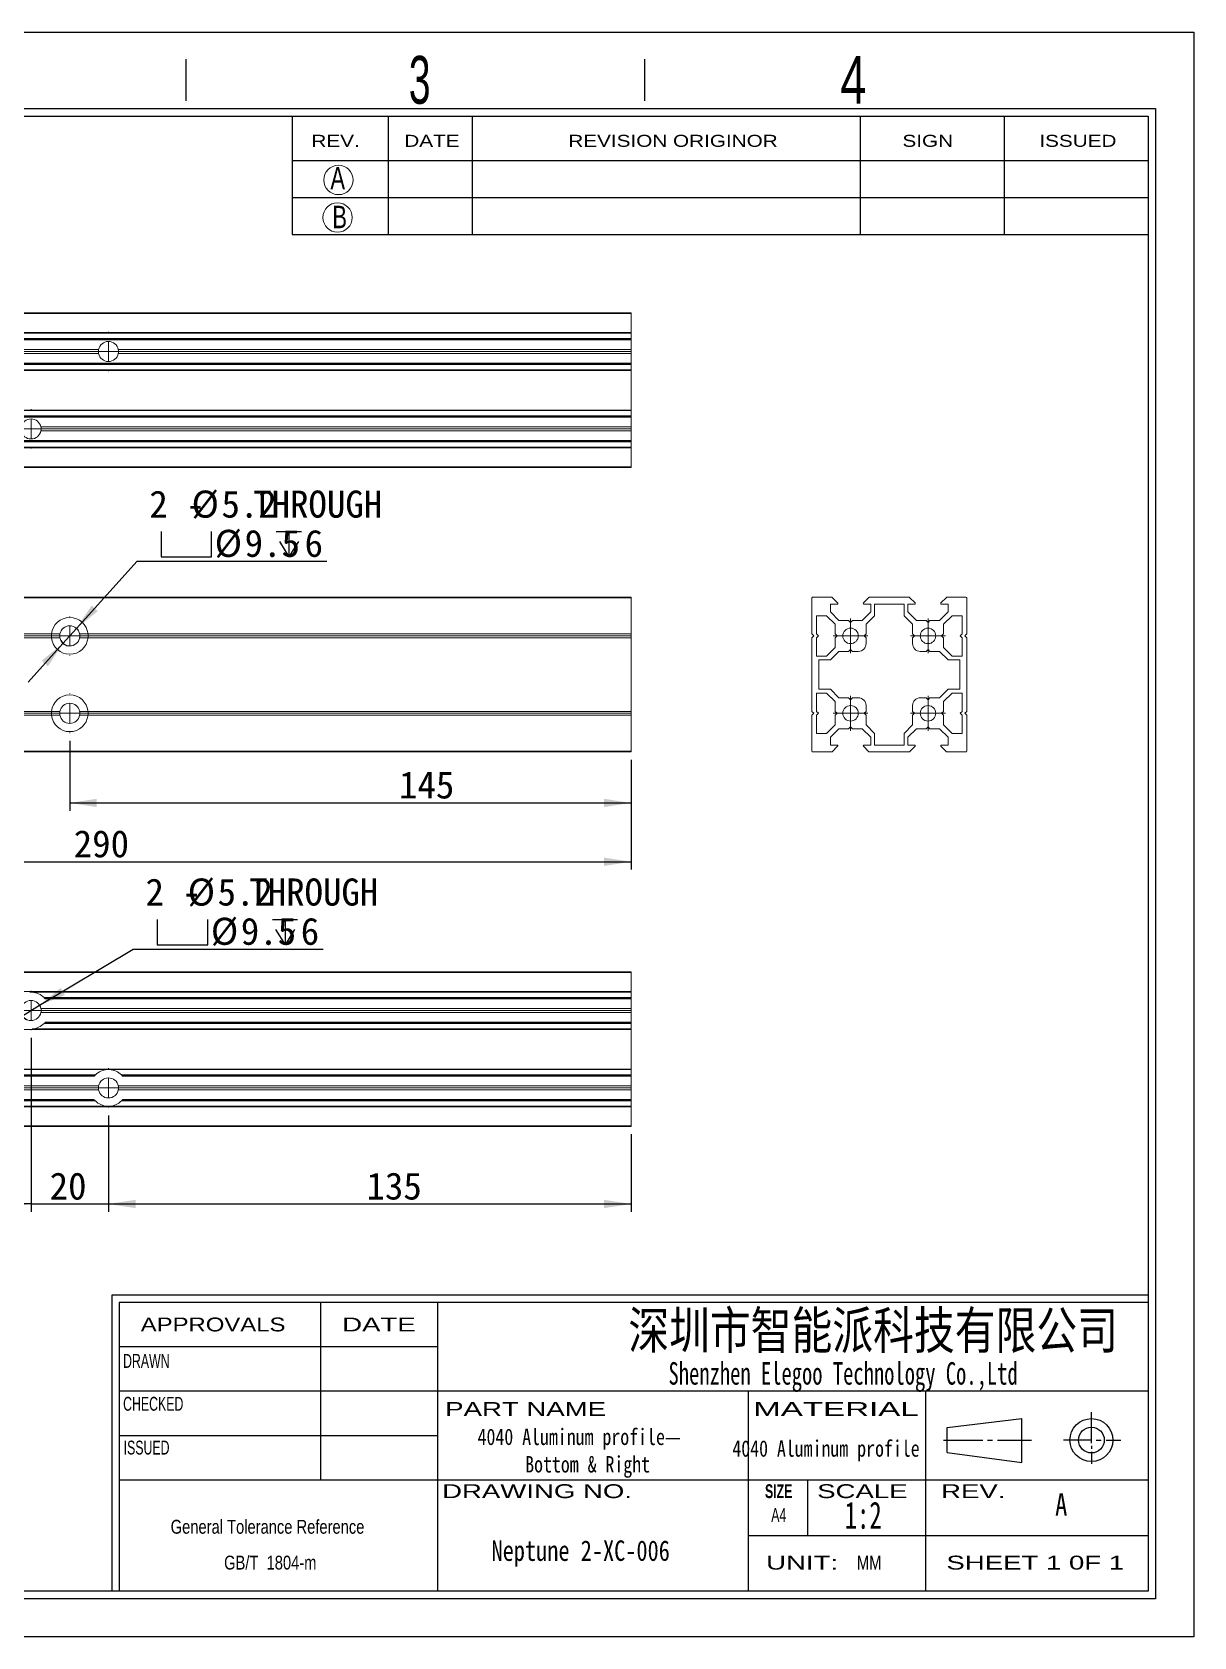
# Model space of a CAD drawing. Header units: millimetres. Extents: x 2 to 295, y 1 to 209.
# Drawn here: x 145.1 to 295.1, y 1.3 to 208.7 of the extents above; entities that cross this region are included whole.
import ezdxf

# ---------------------------------------------------------------- set-up
doc = ezdxf.new("R2010")
doc.units = ezdxf.units.MM
doc.linetypes.add('CENTER', pattern=[10.16, 6.35, -1.27, 1.27, -1.27])
doc.layers.add('DIM', color=5, linetype='Continuous')
doc.layers.add('SLD-0', color=179, linetype='Continuous')
doc.layers.add('中心线', color=1, linetype='CENTER', lineweight=15)
doc.styles.add('SLDTEXTSTYLE0', font='SIMSUN.TTC', dxfattribs={"width": 0.67})
doc.styles.add('SLDTEXTSTYLE1', font='SIMSUN.TTC', dxfattribs={"width": 0.8})
doc.styles.add('SLDTEXTSTYLE10', font='ARIAL.TTF', dxfattribs={"width": 0.7584})
doc.styles.add('SLDTEXTSTYLE11', font='ARIAL.TTF', dxfattribs={"width": 1.2324})
doc.styles.add('SLDTEXTSTYLE12', font='ARIAL.TTF', dxfattribs={"width": 1.7064})
doc.styles.add('SLDTEXTSTYLE13', font='SIMKAI.TTF', dxfattribs={"width": 0.67})
doc.styles.add('SLDTEXTSTYLE14', font='SIMSUN.TTC')
doc.styles.add('SLDTEXTSTYLE2', font='SIMSUN.TTC', dxfattribs={"width": 0.8, "bigfont": 'bigfont'})
doc.styles.add('SLDTEXTSTYLE4', font='SIMSUN.TTC', dxfattribs={"width": 0.8})
doc.styles.add('SLDTEXTSTYLE5', font='ARIAL.TTF', dxfattribs={"width": 0.63516})
doc.styles.add('SLDTEXTSTYLE6', font='GOTHIC.TTF', dxfattribs={"width": 0.7304})
doc.styles.add('SLDTEXTSTYLE7', font='GOTHIC.TTF', dxfattribs={"width": 0.61171})
doc.styles.add('SLDTEXTSTYLE8', font='ARIALBD.TTF', dxfattribs={"width": 0.63516})
doc.styles.add('SLDTEXTSTYLE9', font='ARIAL.TTF', dxfattribs={"width": 1.422})
doc.dimstyles.new('SLDDIMSTYLE0', dxfattribs={"dimtxt": 3.5, "dimasz": 3.5, "dimexe": 0, "dimexo": 0.0625, "dimgap": 0.875, "dimtad": 2, "dimlfac": 2, "dimrnd": 1e-09, "dimzin": 12, "dimdsep": 46, "dimtxsty": 'SLDTEXTSTYLE0', "dimsah": 1, "dimcen": 0.09, "dimadec": 0, "dimazin": 3, "dimtfac": 1, "dimtofl": 0, "dimtmove": 0, "dimatfit": 3, "dimfxl": 0, "dimfrac": 2, "dimtolj": 1, "dimtzin": 12, "dimarcsym": 0})
doc.dimstyles.new('SLDDIMSTYLE1', dxfattribs={"dimtxt": 3.5, "dimasz": 3.5, "dimexe": 0, "dimexo": 0.0625, "dimgap": 0.875, "dimtad": 2, "dimlfac": 2, "dimrnd": 1e-09, "dimzin": 12, "dimdsep": 46, "dimtxsty": 'SLDTEXTSTYLE0', "dimsah": 1, "dimcen": 0.09, "dimadec": 0, "dimazin": 3, "dimtfac": 1, "dimtmove": 0, "dimatfit": 0, "dimfxl": 0, "dimfrac": 2, "dimtolj": 1, "dimtzin": 12, "dimarcsym": 0})
doc.dimstyles.new('SLDDIMSTYLE2', dxfattribs={"dimtxt": 3.5, "dimasz": 3.5, "dimexe": 0, "dimexo": 0.0625, "dimgap": 0.875, "dimtad": 0, "dimtih": 1, "dimtoh": 1, "dimlfac": 2, "dimrnd": 1e-09, "dimzin": 12, "dimdsep": 46, "dimtxsty": 'SLDTEXTSTYLE0', "dimsah": 1, "dimcen": 0, "dimadec": 0, "dimazin": 3, "dimtfac": 1, "dimtmove": 0, "dimatfit": 3, "dimfxl": 0, "dimfrac": 2, "dimtolj": 1, "dimtzin": 12, "dimarcsym": 0})

# ---------------------------------------------------------------- blocks, each defined once
blk = doc.blocks.new('SW_NOTE_1')
at = {"layer": 'SLD-0', "color": 0, "char_height": 2.1167, "attachment_point": 2}
for s, insert, style in [('4040 Aluminum profile—', (11.56, 2.46), 'SLDTEXTSTYLE2'), (' Bottom & Right', (12.07, -1.09), 'SLDTEXTSTYLE1')]:
    blk.add_mtext(s, dxfattribs=dict(at, insert=insert, style=style))
blk = doc.blocks.new('SW_NOTE_3')
at = {"layer": 'SLD-0', "color": 0, "char_height": 1.7927, "attachment_point": 2, "style": 'SLDTEXTSTYLE10'}
for s, insert in [('General Tolerance Reference ', (13.02, 2.31)), (' GB/T  1804-m', (13.11, -2.32))]:
    blk.add_mtext(s, dxfattribs=dict(at, insert=insert))
blk = doc.blocks.new('_D')
at = {"layer": 'DIM'}
for p, q in [((154.91, 68.69), (154.91, 56.24)), ((222.41, 66.24), (222.41, 56.24)), ((154.91, 57.24), (222.41, 57.24))]:
    blk.add_line(p, q, dxfattribs=at)
for points in [[(154.91, 57.24), (158.41, 56.7), (158.41, 57.78)], [(222.41, 57.24), (218.91, 57.78), (218.91, 56.7)]]:
    blk.add_solid(points, dxfattribs=at)
at = {"layer": 'DIM', "insert": (188.24, 61.31), "char_height": 3.5, "attachment_point": 1, "style": 'SLDTEXTSTYLE14'}
blk.add_mtext('135', dxfattribs=at)
blk = doc.blocks.new('_D_1')
at = {"layer": 'DIM'}
for p, q in [((144.91, 78.69), (144.91, 56.24)), ((154.91, 68.69), (154.91, 56.24)), ((144.91, 57.24), (138.18, 57.24)), ((144.91, 57.24), (154.91, 57.24)), ((154.91, 57.24), (161.64, 57.24))]:
    blk.add_line(p, q, dxfattribs=at)
for points in [[(144.91, 57.24), (141.41, 57.78), (141.41, 56.7)], [(154.91, 57.24), (158.41, 56.7), (158.41, 57.78)]]:
    blk.add_solid(points, dxfattribs=at)
at = {"layer": 'DIM', "insert": (147.32, 61.31), "char_height": 3.5, "attachment_point": 1, "style": 'SLDTEXTSTYLE14'}
blk.add_mtext('20', dxfattribs=at)
blk = doc.blocks.new('SW_SYMBOL_HOLE_SPOT')
at = {"layer": 'DIM', "color": 0}
for p, q in [((0, 875), (0, 75)), ((1600, 75), (1600, 875)), ((0, 75), (1600, 75))]:
    blk.add_line(p, q, dxfattribs=at)
blk = doc.blocks.new('SW_SYMBOL_HOLE_DEPTH')
at = {"layer": 'DIM', "color": 0}
for p, q in [((0, 875), (800, 875)), ((100, 555), (400, 75)), ((400, 875), (400, 75)), ((700, 555), (400, 75))]:
    blk.add_line(p, q, dxfattribs=at)
blk = doc.blocks.new('_D_2')
at = {"layer": 'DIM'}
for p, q in [((146.02, 82.91), (158.11, 90.16)), ((158.11, 90.16), (182.63, 90.16)), ((143.79, 81.57), (138.02, 78.11)), ((143.79, 81.57), (146.02, 82.91))]:
    blk.add_line(p, q, dxfattribs=at)
blk.add_arc((144.91, 82.24), 1.3, 206.4811, 248.5293, dxfattribs=at)
for points in [[(146.02, 82.91), (149.3, 84.24), (148.75, 85.17)], [(143.79, 81.57), (140.52, 80.23), (141.07, 79.31)]]:
    blk.add_solid(points, dxfattribs=at)
at = {"layer": 'DIM', "xscale": 0.004072727272727273, "yscale": 0.004072727272727273, "zscale": 0.004072727272727273}
for name, p in [('SW_SYMBOL_HOLE_SPOT', (161.21, 90.44)), ('SW_SYMBOL_HOLE_DEPTH', (176.09, 90.44))]:
    blk.add_blockref(name, p, dxfattribs=at)
at = {"layer": 'DIM', "char_height": 3.5, "attachment_point": 1, "style": 'SLDTEXTSTYLE14'}
for s, insert in [('2 - ', (159.7, 99.3)), ('%%c', (165.14, 99.3)), ('5.2', (169.01, 99.3)), ('THROUGH', (173.1, 99.3)), ('%%c', (168.14, 94.23)), ('9.5', (172.01, 94.23)), ('6', (179.75, 94.23))]:
    blk.add_mtext(s, dxfattribs=dict(at, insert=insert))
blk = doc.blocks.new('SW_CENTERMARKSYMBOL_0')
at = {"layer": '中心线', "color": 0}
for p, q in [((0, 2.5), (0, 2.55)), ((-2.5, 0), (-2.55, 0)), ((0, 0), (-1.25, 0)), ((0, 0), (0, 1.25)), ((0, 0), (0, -1.25)), ((0, 0), (1.25, 0)), ((2.5, 0), (2.55, 0)), ((0, -2.5), (0, -2.55))]:
    blk.add_line(p, q, dxfattribs=at)
blk = doc.blocks.new('SW_CENTERMARKSYMBOL_1')
at = {"layer": '中心线', "color": 0}
for p, q in [((0, 2.5), (0, 2.55)), ((-2.5, 0), (-2.55, 0)), ((0, 0), (-1.25, 0)), ((0, 0), (0, 1.25)), ((0, 0), (0, -1.25)), ((0, 0), (1.25, 0)), ((2.5, 0), (2.55, 0)), ((0, -2.5), (0, -2.55))]:
    blk.add_line(p, q, dxfattribs=at)
blk = doc.blocks.new('_D_3')
at = {"layer": 'DIM'}
for p, q in [((77.41, 114.65), (77.41, 100.46)), ((222.41, 114.65), (222.41, 100.46)), ((77.41, 101.46), (222.41, 101.46))]:
    blk.add_line(p, q, dxfattribs=at)
for points in [[(77.41, 101.46), (80.91, 100.92), (80.91, 102)], [(222.41, 101.46), (218.91, 102), (218.91, 100.92)]]:
    blk.add_solid(points, dxfattribs=at)
at = {"layer": 'DIM', "insert": (150.43, 105.54), "char_height": 3.5, "attachment_point": 1, "style": 'SLDTEXTSTYLE14'}
blk.add_mtext('290', dxfattribs=at)
blk = doc.blocks.new('_D_4')
at = {"layer": 'DIM'}
for p, q in [((149.91, 117.1), (149.91, 108.06)), ((222.41, 114.65), (222.41, 108.06)), ((149.91, 109.06), (222.41, 109.06))]:
    blk.add_line(p, q, dxfattribs=at)
for points in [[(149.91, 109.06), (153.41, 108.53), (153.41, 109.6)], [(222.41, 109.06), (218.91, 109.6), (218.91, 108.53)]]:
    blk.add_solid(points, dxfattribs=at)
at = {"layer": 'DIM', "insert": (192.44, 113.14), "char_height": 3.5, "attachment_point": 1, "style": 'SLDTEXTSTYLE14'}
blk.add_mtext('145', dxfattribs=at)
blk = doc.blocks.new('_D_5')
at = {"layer": 'DIM'}
for p, q in [((150.78, 131.61), (158.61, 140.29)), ((158.61, 140.29), (183.12, 140.29)), ((149.04, 129.68), (150.78, 131.61)), ((149.04, 129.68), (144.53, 124.69))]:
    blk.add_line(p, q, dxfattribs=at)
blk.add_arc((149.91, 130.65), 1.3, 206.4811, 265.4911, dxfattribs=at)
for points in [[(150.78, 131.61), (153.53, 133.85), (152.73, 134.57)], [(149.04, 129.68), (146.29, 127.45), (147.09, 126.72)]]:
    blk.add_solid(points, dxfattribs=at)
at = {"layer": 'DIM', "xscale": 0.004072727272727273, "yscale": 0.004072727272727273, "zscale": 0.004072727272727273}
for name, p in [('SW_SYMBOL_HOLE_SPOT', (161.71, 140.57)), ('SW_SYMBOL_HOLE_DEPTH', (176.59, 140.57))]:
    blk.add_blockref(name, p, dxfattribs=at)
at = {"layer": 'DIM', "char_height": 3.5, "attachment_point": 1, "style": 'SLDTEXTSTYLE14'}
for s, insert in [('2 - ', (160.2, 149.43)), ('%%c', (165.64, 149.43)), ('5.2', (169.51, 149.43)), ('THROUGH', (173.6, 149.43)), ('%%c', (168.63, 144.36)), ('9.5', (172.5, 144.36)), ('6', (180.25, 144.36))]:
    blk.add_mtext(s, dxfattribs=dict(at, insert=insert))
blk = doc.blocks.new('SW_CENTERMARKSYMBOL_2')
at = {"layer": '中心线', "color": 0}
for p, q in [((0, 2.5), (0, 2.55)), ((-2.5, 0), (-2.55, 0)), ((0, 0), (-1.25, 0)), ((0, 0), (0, 1.25)), ((0, 0), (0, -1.25)), ((0, 0), (1.25, 0)), ((2.5, 0), (2.55, 0)), ((0, -2.5), (0, -2.55))]:
    blk.add_line(p, q, dxfattribs=at)
blk = doc.blocks.new('SW_CENTERMARKSYMBOL_3')
at = {"layer": '中心线', "color": 0}
for p, q in [((0, 2.5), (0, 2.55)), ((-2.5, 0), (-2.55, 0)), ((0, 0), (-1.25, 0)), ((0, 0), (0, 1.25)), ((0, 0), (0, -1.25)), ((0, 0), (1.25, 0)), ((2.5, 0), (2.55, 0)), ((0, -2.5), (0, -2.55))]:
    blk.add_line(p, q, dxfattribs=at)
blk = doc.blocks.new('SW_CENTERMARKSYMBOL_8')
at = {"layer": '中心线', "color": 0}
for p, q in [((0, 1.25), (0, 2.25)), ((-1.25, 0), (-2.25, 0)), ((0, 0), (-1.25, 0)), ((0, 0), (0, 1.25)), ((0, 0), (0, -1.25)), ((0, 0), (1.25, 0)), ((1.25, 0), (2.25, 0)), ((0, -1.25), (0, -2.25))]:
    blk.add_line(p, q, dxfattribs=at)
blk = doc.blocks.new('SW_CENTERMARKSYMBOL_9')
at = {"layer": '中心线', "color": 0}
for p, q in [((0, 1.25), (0, 2.25)), ((-1.25, 0), (-2.25, 0)), ((0, 0), (-1.25, 0)), ((0, 0), (0, 1.25)), ((0, 0), (0, -1.25)), ((0, 0), (1.25, 0)), ((1.25, 0), (2.25, 0)), ((0, -1.25), (0, -2.25))]:
    blk.add_line(p, q, dxfattribs=at)
blk = doc.blocks.new('SW_CENTERMARKSYMBOL_10')
at = {"layer": '中心线', "color": 0}
for p, q in [((0, 1.25), (0, 2.25)), ((-1.25, 0), (-2.25, 0)), ((0, 0), (-1.25, 0)), ((0, 0), (0, 1.25)), ((0, 0), (0, -1.25)), ((0, 0), (1.25, 0)), ((1.25, 0), (2.25, 0)), ((0, -1.25), (0, -2.25))]:
    blk.add_line(p, q, dxfattribs=at)
blk = doc.blocks.new('SW_CENTERMARKSYMBOL_11')
at = {"layer": '中心线', "color": 0}
for p, q in [((0, 1.25), (0, 2.25)), ((-1.25, 0), (-2.25, 0)), ((0, 0), (-1.25, 0)), ((0, 0), (0, 1.25)), ((0, 0), (0, -1.25)), ((0, 0), (1.25, 0)), ((1.25, 0), (2.25, 0)), ((0, -1.25), (0, -2.25))]:
    blk.add_line(p, q, dxfattribs=at)
blk = doc.blocks.new('SW_CENTERMARKSYMBOL_14')
at = {"layer": '中心线', "color": 0}
for p, q in [((0, 2.5), (0, 2.55)), ((-2.5, 0), (-2.55, 0)), ((0, 0), (-1.25, 0)), ((0, 0), (0, 1.25)), ((0, 0), (0, -1.25)), ((0, 0), (1.25, 0)), ((2.5, 0), (2.55, 0)), ((0, -2.5), (0, -2.55))]:
    blk.add_line(p, q, dxfattribs=at)
blk = doc.blocks.new('SW_CENTERMARKSYMBOL_15')
at = {"layer": '中心线', "color": 0}
for p, q in [((0, 2.5), (0, 2.55)), ((-2.5, 0), (-2.55, 0)), ((0, 0), (-1.25, 0)), ((0, 0), (0, 1.25)), ((0, 0), (0, -1.25)), ((0, 0), (1.25, 0)), ((2.5, 0), (2.55, 0)), ((0, -2.5), (0, -2.55))]:
    blk.add_line(p, q, dxfattribs=at)

msp = doc.modelspace()

# ---------------------------------------------------------------- linework, layer by layer
at = {"color": 7, "linetype": 'Continuous', "lineweight": 15}
for p, q in [((222.409, 172.3944), (77.409, 172.3944)), ((222.409, 172.2944), (77.409, 172.2944)), ((222.409, 172.3944), (222.409, 172.2944)), ((222.409, 172.2944), (222.409, 169.8359)), ((222.409, 169.8359), (77.409, 169.8359)), ((222.409, 169.7651), (77.409, 169.7651)), ((222.409, 169.0651), (77.409, 169.0651)), ((77.409, 169.0359), (222.409, 169.0359)), ((222.409, 168.8995), (77.409, 168.8995)), ((222.409, 169.8359), (222.409, 169.7651)), ((222.409, 169.7651), (222.409, 169.0651)), ((222.409, 169.0651), (222.409, 169.0359)), ((222.409, 169.0359), (222.409, 168.8995)), ((222.409, 168.8995), (222.409, 167.6444)), ((153.6332, 167.6444), (130.6952, 167.6444)), ((153.6332, 167.1444), (130.6952, 167.1444)), ((153.609, 167.3944), (130.734, 167.3944)), ((222.409, 167.6444), (156.1847, 167.6444)), ((222.409, 167.1444), (156.1847, 167.1444)), ((222.409, 167.3944), (156.209, 167.3944)), ((222.409, 167.6444), (222.409, 167.3944)), ((222.409, 167.3944), (222.409, 167.1444)), ((222.409, 167.1444), (222.409, 165.8894)), ((222.409, 165.8894), (77.409, 165.8894)), ((222.409, 165.753), (77.409, 165.753)), ((222.409, 165.7237), (77.409, 165.7237)), ((222.409, 165.0237), (77.409, 165.0237)), ((222.409, 164.953), (77.409, 164.953)), ((222.409, 165.8894), (222.409, 165.753)), ((222.409, 165.753), (222.409, 165.7237)), ((222.409, 165.7237), (222.409, 165.0237)), ((222.409, 165.0237), (222.409, 164.953)), ((222.409, 164.953), (222.409, 159.8359)), ((222.409, 159.8359), (77.409, 159.8359)), ((222.409, 159.7651), (77.409, 159.7651)), ((222.409, 159.8359), (222.409, 159.7651)), ((222.409, 159.7651), (222.409, 159.0651)), ((222.409, 159.0651), (77.409, 159.0651)), ((77.409, 159.0359), (222.409, 159.0359)), ((222.409, 158.8995), (77.409, 158.8995)), ((222.409, 157.6444), (146.1847, 157.6444)), ((222.409, 159.0651), (222.409, 159.0359)), ((222.409, 159.0359), (222.409, 158.8995)), ((222.409, 158.8995), (222.409, 157.6444)), ((222.409, 157.6444), (222.409, 157.3944)), ((222.409, 155.8894), (77.409, 155.8894)), ((222.409, 155.753), (77.409, 155.753)), ((222.409, 155.7237), (77.409, 155.7237)), ((222.409, 157.1444), (146.1847, 157.1444)), ((222.409, 157.3944), (146.209, 157.3944)), ((222.409, 157.3944), (222.409, 157.1444)), ((222.409, 157.1444), (222.409, 155.8894)), ((222.409, 155.8894), (222.409, 155.753)), ((222.409, 155.753), (222.409, 155.7237)), ((222.409, 155.7237), (222.409, 155.0237)), ((222.409, 155.0237), (77.409, 155.0237)), ((222.409, 154.953), (77.409, 154.953)), ((222.409, 155.0237), (222.409, 154.953)), ((222.409, 154.953), (222.409, 152.4944)), ((222.409, 152.4944), (77.409, 152.4944)), ((222.409, 152.3944), (77.409, 152.3944)), ((222.409, 152.4944), (222.409, 152.3944)), ((222.409, 135.6483), (77.409, 135.6483)), ((222.409, 135.5483), (77.409, 135.5483)), ((222.409, 135.6483), (222.409, 135.5483)), ((222.409, 135.5483), (222.409, 130.8983)), ((245.7647, 130.8983), (245.7647, 135.5483)), ((245.8647, 135.6483), (248.3232, 135.6483)), ((248.3939, 135.619), (249.0939, 134.919)), ((252.4354, 134.919), (253.1354, 135.619)), ((253.2061, 135.6483), (258.3232, 135.6483)), ((258.3939, 135.619), (259.0939, 134.919)), ((262.4354, 134.919), (263.1354, 135.619)), ((263.2061, 135.6483), (265.6647, 135.6483)), ((265.7647, 135.5483), (265.7647, 130.8983)), ((247.6647, 133.2533), (246.3647, 133.2533)), ((246.3647, 130.8983), (246.3647, 133.2533)), ((248.7647, 132.1533), (247.6647, 133.2533)), ((249.0232, 134.7483), (248.1596, 134.7483)), ((248.1596, 134.7483), (248.1596, 133.7483)), ((248.1596, 133.7483), (249.2596, 132.6483)), ((252.2697, 132.6483), (253.3697, 133.7483)), ((253.3697, 134.7483), (252.5061, 134.7483)), ((252.7647, 132.1533), (253.8647, 133.2533)), ((253.3697, 133.7483), (253.3697, 134.7483)), ((253.8647, 134.7483), (257.6647, 134.7483)), ((253.8647, 133.2533), (253.8647, 134.7483)), ((257.6647, 134.7483), (257.6647, 133.2533)), ((257.6647, 133.2533), (258.7647, 132.1533)), ((259.0232, 134.7483), (258.1596, 134.7483)), ((258.1596, 134.7483), (258.1596, 133.7483)), ((258.1596, 133.7483), (259.2596, 132.6483)), ((262.2697, 132.6483), (263.3697, 133.7483)), ((263.3697, 134.7483), (262.5061, 134.7483)), ((263.8647, 133.2533), (262.7647, 132.1533)), ((263.3697, 133.7483), (263.3697, 134.7483)), ((265.1647, 133.2533), (263.8647, 133.2533)), ((265.1647, 133.2533), (265.1647, 130.8983)), ((77.409, 130.8983), (147.5472, 130.8983)), ((148.6332, 130.8983), (147.5472, 130.8983)), ((149.1467, 131.6483), (149.0783, 131.6483)), ((150.7396, 131.6483), (150.6712, 131.6483)), ((152.2708, 130.8983), (151.1847, 130.8983)), ((152.2708, 130.8983), (222.409, 130.8983)), ((222.409, 130.8983), (222.409, 130.6483)), ((245.7647, 130.8983), (246.0147, 130.6483)), ((246.6147, 130.6483), (246.3647, 130.8983)), ((248.7647, 130.8983), (248.7647, 132.1533)), ((249.0147, 130.6483), (248.7647, 130.8983)), ((249.2596, 132.6483), (250.5147, 132.6483)), ((250.5147, 132.6483), (250.7647, 132.3983)), ((250.7647, 132.3983), (251.0147, 132.6483)), ((251.0147, 132.6483), (252.2697, 132.6483)), ((252.5147, 130.6483), (252.7647, 130.8983)), ((252.7647, 130.8983), (252.7647, 132.1533)), ((258.7647, 132.1533), (258.7647, 130.8983)), ((258.7647, 130.8983), (259.0147, 130.6483)), ((259.2596, 132.6483), (260.5147, 132.6483)), ((260.5147, 132.6483), (260.7647, 132.3983)), ((260.7647, 132.3983), (261.0147, 132.6483)), ((261.0147, 132.6483), (262.2697, 132.6483)), ((262.7647, 130.8983), (262.5147, 130.6483)), ((262.7647, 132.1533), (262.7647, 130.8983)), ((265.1647, 130.8983), (264.9147, 130.6483)), ((265.5147, 130.6483), (265.7647, 130.8983)), ((77.409, 130.6483), (147.534, 130.6483)), ((77.409, 130.3983), (147.5472, 130.3983)), ((148.609, 130.6483), (147.534, 130.6483)), ((148.6332, 130.3983), (147.5472, 130.3983)), ((152.2708, 130.3983), (151.1847, 130.3983)), ((152.284, 130.6483), (151.209, 130.6483)), ((152.2708, 130.3983), (222.409, 130.3983)), ((152.284, 130.6483), (222.409, 130.6483)), ((222.409, 130.6483), (222.409, 130.3983)), ((222.409, 130.3983), (222.409, 120.8983)), ((246.0147, 130.6483), (245.7647, 130.3983)), ((245.7647, 120.8983), (245.7647, 130.3983)), ((246.3647, 130.3983), (246.6147, 130.6483)), ((246.3647, 128.0433), (246.3647, 130.3983)), ((247.6647, 128.0433), (248.7647, 129.1433)), ((248.1596, 127.5483), (249.2596, 128.6483)), ((248.7647, 130.3983), (249.0147, 130.6483)), ((248.7647, 129.1433), (248.7647, 130.3983)), ((249.2596, 128.6483), (250.5147, 128.6483)), ((250.5147, 128.6483), (250.7647, 128.8983)), ((250.7647, 128.8983), (251.0147, 128.6483)), ((251.0147, 128.6483), (251.7647, 128.6483)), ((252.7647, 130.3983), (252.5147, 130.6483)), ((252.7647, 129.6483), (252.7647, 130.3983)), ((259.0147, 130.6483), (258.7647, 130.3983)), ((258.7647, 130.3983), (258.7647, 129.6483)), ((259.7647, 128.6483), (260.5147, 128.6483)), ((260.5147, 128.6483), (260.7647, 128.8983)), ((260.7647, 128.8983), (261.0147, 128.6483)), ((261.0147, 128.6483), (262.2697, 128.6483)), ((262.2697, 128.6483), (263.3697, 127.5483)), ((262.5147, 130.6483), (262.7647, 130.3983)), ((262.7647, 130.3983), (262.7647, 129.1433)), ((262.7647, 129.1433), (263.8647, 128.0433)), ((264.9147, 130.6483), (265.1647, 130.3983)), ((265.1647, 130.3983), (265.1647, 128.0433)), ((265.7647, 130.3983), (265.5147, 130.6483)), ((265.7647, 130.3983), (265.7647, 120.8983)), ((246.3647, 128.0433), (247.6647, 128.0433)), ((246.6647, 127.5483), (248.1596, 127.5483)), ((246.6647, 123.7483), (246.6647, 127.5483)), ((263.3697, 127.5483), (264.8647, 127.5483)), ((263.8647, 128.0433), (265.1647, 128.0433)), ((264.8647, 127.5483), (264.8647, 123.7483)), ((247.6647, 123.2533), (246.3647, 123.2533)), ((246.3647, 120.8983), (246.3647, 123.2533)), ((248.1596, 123.7483), (246.6647, 123.7483)), ((248.7647, 122.1533), (247.6647, 123.2533)), ((249.2596, 122.6483), (248.1596, 123.7483)), ((250.5147, 122.6483), (249.2596, 122.6483)), ((250.7647, 122.3983), (250.5147, 122.6483)), ((251.0147, 122.6483), (250.7647, 122.3983)), ((251.7647, 122.6483), (251.0147, 122.6483)), ((260.5147, 122.6483), (259.7647, 122.6483)), ((260.7647, 122.3983), (260.5147, 122.6483)), ((261.0147, 122.6483), (260.7647, 122.3983)), ((262.2697, 122.6483), (261.0147, 122.6483)), ((263.3697, 123.7483), (262.2697, 122.6483)), ((263.8647, 123.2533), (262.7647, 122.1533)), ((264.8647, 123.7483), (263.3697, 123.7483)), ((265.1647, 123.2533), (263.8647, 123.2533)), ((265.1647, 123.2533), (265.1647, 120.8983)), ((77.409, 120.8983), (147.5472, 120.8983)), ((77.409, 120.6483), (147.534, 120.6483)), ((77.409, 120.3983), (147.5472, 120.3983)), ((148.609, 120.6483), (147.534, 120.6483)), ((148.6332, 120.8983), (147.5472, 120.8983)), ((148.6332, 120.3983), (147.5472, 120.3983)), ((149.1467, 121.6483), (149.0783, 121.6483)), ((150.7396, 121.6483), (150.6712, 121.6483)), ((152.2708, 120.8983), (151.1847, 120.8983)), ((152.2708, 120.3983), (151.1847, 120.3983)), ((152.284, 120.6483), (151.209, 120.6483)), ((152.2708, 120.8983), (222.409, 120.8983)), ((152.2708, 120.3983), (222.409, 120.3983)), ((152.284, 120.6483), (222.409, 120.6483)), ((222.409, 120.8983), (222.409, 120.6483)), ((222.409, 120.6483), (222.409, 120.3983)), ((222.409, 120.3983), (222.409, 115.7483)), ((245.7647, 120.8983), (246.0147, 120.6483)), ((246.0147, 120.6483), (245.7647, 120.3983)), ((245.7647, 115.7483), (245.7647, 120.3983)), ((246.6147, 120.6483), (246.3647, 120.8983)), ((246.3647, 120.3983), (246.6147, 120.6483)), ((246.3647, 118.0433), (246.3647, 120.3983)), ((248.7647, 120.8983), (248.7647, 122.1533)), ((249.0147, 120.6483), (248.7647, 120.8983)), ((248.7647, 120.3983), (249.0147, 120.6483)), ((248.7647, 119.1433), (248.7647, 120.3983)), ((252.5147, 120.6483), (252.7647, 120.8983)), ((252.7647, 120.3983), (252.5147, 120.6483)), ((252.7647, 120.8983), (252.7647, 121.6483)), ((252.7647, 119.1433), (252.7647, 120.3983)), ((258.7647, 121.6483), (258.7647, 120.8983)), ((258.7647, 120.8983), (259.0147, 120.6483)), ((259.0147, 120.6483), (258.7647, 120.3983)), ((258.7647, 120.3983), (258.7647, 119.1433)), ((262.7647, 120.8983), (262.5147, 120.6483)), ((262.5147, 120.6483), (262.7647, 120.3983)), ((262.7647, 122.1533), (262.7647, 120.8983)), ((262.7647, 120.3983), (262.7647, 119.1433)), ((265.1647, 120.8983), (264.9147, 120.6483)), ((264.9147, 120.6483), (265.1647, 120.3983)), ((265.1647, 120.3983), (265.1647, 118.0433)), ((265.5147, 120.6483), (265.7647, 120.8983)), ((265.7647, 120.3983), (265.5147, 120.6483)), ((265.7647, 120.3983), (265.7647, 115.7483)), ((247.6647, 118.0433), (248.7647, 119.1433)), ((249.2596, 118.6483), (248.1596, 117.5483)), ((250.5147, 118.6483), (249.2596, 118.6483)), ((250.7647, 118.8983), (250.5147, 118.6483)), ((251.0147, 118.6483), (250.7647, 118.8983)), ((252.2697, 118.6483), (251.0147, 118.6483)), ((253.3697, 117.5483), (252.2697, 118.6483)), ((253.8647, 118.0433), (252.7647, 119.1433)), ((258.7647, 119.1433), (257.6647, 118.0433)), ((259.2596, 118.6483), (258.1596, 117.5483)), ((260.5147, 118.6483), (259.2596, 118.6483)), ((260.7647, 118.8983), (260.5147, 118.6483)), ((261.0147, 118.6483), (260.7647, 118.8983)), ((262.2697, 118.6483), (261.0147, 118.6483)), ((263.3697, 117.5483), (262.2697, 118.6483)), ((262.7647, 119.1433), (263.8647, 118.0433)), ((246.3647, 118.0433), (247.6647, 118.0433)), ((248.1596, 117.5483), (248.1596, 116.5483)), ((248.1596, 116.5483), (249.0232, 116.5483)), ((249.0939, 116.3776), (248.3939, 115.6776)), ((253.1354, 115.6776), (252.4354, 116.3776)), ((252.5061, 116.5483), (253.3697, 116.5483)), ((253.3697, 116.5483), (253.3697, 117.5483)), ((253.8647, 116.5483), (253.8647, 118.0433)), ((257.6647, 116.5483), (253.8647, 116.5483)), ((257.6647, 118.0433), (257.6647, 116.5483)), ((258.1596, 117.5483), (258.1596, 116.5483)), ((258.1596, 116.5483), (259.0232, 116.5483)), ((259.0939, 116.3776), (258.3939, 115.6776)), ((263.1354, 115.6776), (262.4354, 116.3776)), ((262.5061, 116.5483), (263.3697, 116.5483)), ((263.3697, 116.5483), (263.3697, 117.5483)), ((263.8647, 118.0433), (265.1647, 118.0433)), ((222.409, 115.7483), (77.409, 115.7483)), ((222.409, 115.6483), (77.409, 115.6483)), ((222.409, 115.7483), (222.409, 115.6483)), ((248.3232, 115.6483), (245.8647, 115.6483)), ((258.3232, 115.6483), (253.2061, 115.6483)), ((265.6647, 115.6483), (263.2061, 115.6483)), ((222.409, 87.2369), (77.409, 87.2369)), ((222.409, 87.1369), (77.409, 87.1369)), ((222.409, 87.2369), (222.409, 87.1369)), ((222.409, 87.1369), (222.409, 84.6783)), ((222.409, 84.6783), (77.409, 84.6783)), ((222.409, 84.6076), (145.0517, 84.6076)), ((222.409, 83.9076), (146.597, 83.9076)), ((146.6249, 83.8783), (222.409, 83.8783)), ((222.409, 83.7419), (146.7462, 83.7419)), ((222.409, 84.6783), (222.409, 84.6076)), ((222.409, 84.6076), (222.409, 83.9076)), ((222.409, 83.9076), (222.409, 83.8783)), ((222.409, 83.8783), (222.409, 83.7419)), ((222.409, 83.7419), (222.409, 82.4869)), ((222.409, 82.4869), (146.1847, 82.4869)), ((222.409, 81.9869), (146.1847, 81.9869)), ((222.409, 82.2369), (146.209, 82.2369)), ((222.409, 82.4869), (222.409, 82.2369)), ((222.409, 82.2369), (222.409, 81.9869)), ((222.409, 81.9869), (222.409, 80.7319)), ((222.409, 79.7955), (77.409, 79.7955)), ((222.409, 79.8662), (145.0517, 79.8662)), ((222.409, 80.5662), (146.597, 80.5662)), ((222.409, 80.5955), (146.6247, 80.5955)), ((222.409, 80.7319), (146.7462, 80.7319)), ((222.409, 80.7319), (222.409, 80.5955)), ((222.409, 80.5955), (222.409, 80.5662)), ((222.409, 80.5662), (222.409, 79.8662)), ((222.409, 79.8662), (222.409, 79.7955)), ((222.409, 79.7955), (222.409, 74.6783)), ((222.409, 74.6783), (77.409, 74.6783)), ((222.409, 74.6783), (222.409, 74.6076)), ((154.7663, 74.6076), (77.409, 74.6076)), ((153.221, 73.9076), (77.409, 73.9076)), ((77.409, 73.8783), (153.1932, 73.8783)), ((153.0717, 73.7419), (77.409, 73.7419)), ((222.409, 74.6076), (155.0517, 74.6076)), ((222.409, 73.9076), (156.597, 73.9076)), ((156.6249, 73.8783), (222.409, 73.8783)), ((222.409, 73.7419), (156.7462, 73.7419)), ((222.409, 74.6076), (222.409, 73.9076)), ((222.409, 73.9076), (222.409, 73.8783)), ((222.409, 73.8783), (222.409, 73.7419)), ((222.409, 73.7419), (222.409, 72.4869)), ((153.6332, 72.4869), (77.409, 72.4869)), ((153.609, 72.2369), (77.409, 72.2369)), ((153.6332, 71.9869), (77.409, 71.9869)), ((153.0717, 70.7319), (77.409, 70.7319)), ((153.193, 70.5955), (77.409, 70.5955)), ((153.221, 70.5662), (77.409, 70.5662)), ((222.409, 72.4869), (156.1847, 72.4869)), ((222.409, 71.9869), (156.1847, 71.9869)), ((222.409, 72.2369), (156.209, 72.2369)), ((222.409, 70.5662), (156.597, 70.5662)), ((222.409, 70.5955), (156.6247, 70.5955)), ((222.409, 70.7319), (156.7462, 70.7319)), ((222.409, 72.4869), (222.409, 72.2369)), ((222.409, 72.2369), (222.409, 71.9869)), ((222.409, 71.9869), (222.409, 70.7319)), ((222.409, 70.7319), (222.409, 70.5955)), ((222.409, 70.5955), (222.409, 70.5662)), ((222.409, 70.5662), (222.409, 69.8662)), ((154.7663, 69.8662), (77.409, 69.8662)), ((222.409, 69.7955), (77.409, 69.7955)), ((222.409, 69.8662), (155.0517, 69.8662)), ((222.409, 69.8662), (222.409, 69.7955)), ((222.409, 69.7955), (222.409, 67.3369)), ((222.409, 67.3369), (77.409, 67.3369)), ((222.409, 67.2369), (77.409, 67.2369)), ((222.409, 67.3369), (222.409, 67.2369))]:
    msp.add_line(p, q, dxfattribs=at)
for centre in [(250.7647, 130.6483), (260.7647, 130.6483), (250.7647, 120.6483), (260.7647, 120.6483)]:
    msp.add_circle(centre, 1, dxfattribs=at)
for centre, radius, start, end in [((154.909, 167.3944), 1.3, 11.087489, 168.912511), ((154.909, 167.3944), 1.3, 168.912511, 180), ((154.909, 167.3944), 1.3, 180, 191.087489), ((154.909, 167.3944), 1.3, 191.087489, 348.912511), ((154.909, 167.3944), 1.3, 360, 11.087489), ((154.909, 167.3944), 1.3, 348.912511, 360), ((144.909, 157.3944), 1.3, 11.087489, 168.912511), ((144.909, 157.3944), 1.3, 0, 11.087489), ((144.909, 157.3944), 1.3, 191.087489, 348.912511), ((144.909, 157.3944), 1.3, 348.912511, 0), ((245.8647, 135.5483), 0.1, 90, 180), ((248.3232, 135.5483), 0.1, 45, 90), ((249.0232, 134.8483), 0.1, 270, 45), ((252.5061, 134.8483), 0.1, 135, 270), ((253.2061, 135.5483), 0.1, 90, 135), ((258.3232, 135.5483), 0.1, 45, 90), ((259.0232, 134.8483), 0.1, 270, 45), ((262.5061, 134.8483), 0.1, 135, 270), ((263.2061, 135.5483), 0.1, 90, 135), ((265.6647, 135.5483), 0.1, 0, 90), ((149.909, 130.6483), 2.375, 6.042328, 173.957672), ((149.909, 130.6483), 2.375, 173.957672, 180), ((149.909, 130.6483), 1.3, 168.912511, 180), ((149.909, 130.6483), 1.3, 11.087489, 168.912511), ((149.909, 130.6483), 1.3, 360, 11.087489), ((149.909, 130.6483), 2.375, 0, 6.042328), ((149.909, 130.6483), 2.375, 180, 186.042328), ((149.909, 130.6483), 2.375, 186.042328, 353.957672), ((149.909, 130.6483), 1.3, 180, 191.087489), ((149.909, 130.6483), 1.3, 191.087489, 348.912511), ((149.909, 130.6483), 1.3, 348.912511, 360), ((149.909, 130.6483), 2.375, 353.957672, 0), ((251.7647, 129.6483), 1, 270, 0), ((259.7647, 129.6483), 1, 180, 270), ((149.909, 120.6483), 2.375, 6.042328, 173.957672), ((251.7647, 121.6483), 1, 360, 90), ((259.7647, 121.6483), 1, 90, 180), ((149.909, 120.6483), 2.375, 173.957672, 180), ((149.909, 120.6483), 2.375, 180, 186.042328), ((149.909, 120.6483), 2.375, 186.042328, 353.957672), ((149.909, 120.6483), 1.3, 168.912511, 180), ((149.909, 120.6483), 1.3, 180, 191.087489), ((149.909, 120.6483), 1.3, 11.087489, 168.912511), ((149.909, 120.6483), 1.3, 191.087489, 348.912511), ((149.909, 120.6483), 1.3, 0, 11.087489), ((149.909, 120.6483), 1.3, 348.912511, 0), ((149.909, 120.6483), 2.375, 0, 6.042328), ((149.909, 120.6483), 2.375, 353.957672, 0), ((249.0232, 116.4483), 0.1, 315, 90), ((252.5061, 116.4483), 0.1, 90, 225), ((259.0232, 116.4483), 0.1, 315, 90), ((262.5061, 116.4483), 0.1, 90, 225), ((245.8647, 115.7483), 0.1, 180, 270), ((248.3232, 115.7483), 0.1, 270, 315), ((253.2061, 115.7483), 0.1, 225, 270), ((258.3232, 115.7483), 0.1, 270, 315), ((263.2061, 115.7483), 0.1, 225, 270), ((265.6647, 115.7483), 0.1, 270, 0), ((144.909, 82.2369), 1.3, 11.087489, 168.912511), ((144.909, 82.2369), 2.375, 44.705032, 86.555981), ((144.909, 82.2369), 2.375, 39.323251, 43.719211), ((144.909, 82.2369), 1.3, 191.087489, 348.912511), ((144.909, 82.2369), 1.3, 0, 11.087489), ((144.909, 82.2369), 1.3, 348.912511, 0), ((144.909, 82.2369), 2.375, 273.444019, 315.294968), ((144.909, 82.2369), 2.375, 316.280789, 320.676749), ((154.909, 72.2369), 2.375, 136.280789, 140.676749), ((154.909, 72.2369), 2.375, 93.444019, 135.294968), ((154.909, 72.2369), 1.3, 11.087489, 168.912511), ((154.909, 72.2369), 2.375, 44.705032, 86.555981), ((154.909, 72.2369), 2.375, 39.323251, 43.719211), ((154.909, 72.2369), 2.375, 219.323251, 223.719211), ((154.909, 72.2369), 2.375, 224.705032, 266.555981), ((154.909, 72.2369), 1.3, 168.912511, 180), ((154.909, 72.2369), 1.3, 180, 191.087489), ((154.909, 72.2369), 1.3, 191.087489, 348.912511), ((154.909, 72.2369), 2.375, 273.444019, 315.294968), ((154.909, 72.2369), 1.3, 0, 11.087489), ((154.909, 72.2369), 1.3, 348.912511, 0), ((154.909, 72.2369), 2.375, 316.280789, 320.676749)]:
    msp.add_arc(centre, radius, start, end, dxfattribs=at)
for points in [[(144.7663, 84.6076), (144.8613, 84.6133), (144.9567, 84.6133), (145.0517, 84.6076)], [(154.7663, 74.6076), (154.8613, 74.6133), (154.9567, 74.6133), (155.0517, 74.6076)], [(155.0517, 69.8662), (154.9567, 69.8605), (154.8613, 69.8605), (154.7663, 69.8662)]]:
    msp.add_open_spline(points, degree=3, dxfattribs=at)
for points, knots in [([(146.597, 83.9076), (146.6031, 83.9014), (146.6141, 83.8902), (146.624, 83.8798), (146.6246, 83.8792), (146.6249, 83.8789)], [0, 0, 0, 0, 0.40034093, 0.72954184, 1, 1, 1, 1]), ([(146.6247, 80.5947), (146.625, 80.5949), (146.6258, 80.5959), (146.621, 80.5908), (146.6115, 80.5809), (146.6019, 80.5712), (146.597, 80.5662)], [0, 0, 0, 0, 0.093513884, 0.383622254, 0.68557182, 1, 1, 1, 1]), ([(153.1932, 73.8791), (153.193, 73.8789), (153.1921, 73.8779), (153.197, 73.883), (153.2065, 73.8929), (153.2161, 73.9026), (153.221, 73.9076)], [0, 0, 0, 0, 0.09351388, 0.38362225, 0.68557182, 1, 1, 1, 1]), ([(156.597, 73.9076), (156.6031, 73.9014), (156.6141, 73.8902), (156.624, 73.8798), (156.6246, 73.8792), (156.6249, 73.8789)], [0, 0, 0, 0, 0.40034093, 0.72954184, 1, 1, 1, 1]), ([(153.221, 70.5662), (153.2149, 70.5724), (153.2038, 70.5836), (153.1939, 70.5939), (153.1933, 70.5946), (153.193, 70.5949)], [0, 0, 0, 0, 0.40034093, 0.72954184, 1, 1, 1, 1]), ([(156.6247, 70.5947), (156.625, 70.5949), (156.6258, 70.5959), (156.621, 70.5908), (156.6115, 70.5809), (156.6019, 70.5712), (156.597, 70.5662)], [0, 0, 0, 0, 0.09351388, 0.38362225, 0.68557182, 1, 1, 1, 1])]:
    msp.add_open_spline(points, degree=3, knots=knots, dxfattribs=at)
at = {"layer": 'SLD-0'}
for p, q in [((1.812, 208.6737), (295.1066, 208.6737)), ((295.1066, 208.6737), (295.1066, 1.2938)), ((12.6748, 197.811), (289.1814, 197.811)), ((252.0174, 197.811), (252.0174, 182.5137)), ((270.5994, 197.811), (270.5994, 182.5137)), ((289.1814, 197.811), (289.1814, 7.2189)), ((289.1814, 7.2189), (12.6748, 7.2189)), ((295.1066, 1.2938), (1.812, 1.2938))]:
    msp.add_line(p, q, dxfattribs=at)
at = {"layer": 'SLD-0', "color": 6, "linetype": 'Continuous'}
for p, q in [((164.9525, 199.786), (164.9525, 205.1695)), ((224.2039, 199.786), (224.2039, 205.1695)), ((11.6873, 198.7985), (290.1689, 198.7985)), ((290.1689, 198.7985), (290.1689, 6.2314)), ((290.1689, 6.2314), (11.6873, 6.2314))]:
    msp.add_line(p, q, dxfattribs=at)
at = {"layer": 'SLD-0', "color": 179, "linetype": 'Continuous'}
for p, q in [((178.6588, 197.811), (178.6588, 182.5137)), ((191.0502, 197.811), (191.0502, 182.5137)), ((201.8863, 197.811), (201.8863, 182.5137)), ((178.6588, 192.0745), (289.1814, 192.0745)), ((178.6588, 187.2941), (289.1814, 187.2941)), ((178.6588, 182.5137), (289.1814, 182.5137)), ((289.1814, 45.4622), (155.3299, 45.4622)), ((155.3299, 45.4622), (155.3299, 7.2189)), ((289.1814, 44.5061), (156.286, 44.5061)), ((156.286, 44.5061), (156.286, 7.2189)), ((182.2808, 44.5061), (182.2808, 21.5602)), ((197.3975, 44.5061), (197.3975, 7.2189)), ((197.3975, 38.7696), (156.286, 38.7696)), ((289.1814, 33.0331), (156.286, 33.0331)), ((237.553, 33.0331), (237.553, 7.2189)), ((260.499, 7.2189), (260.499, 33.0331)), ((263.2552, 28.3538), (272.8879, 29.5382)), ((272.8879, 23.8461), (272.8879, 29.5382)), ((281.8693, 26.3495), (281.8693, 30.3163)), ((197.3975, 27.2966), (156.286, 27.2966)), ((263.2552, 25.1064), (263.2552, 28.3538)), ((262.7856, 26.7328), (267.8301, 26.7328)), ((263.2552, 25.1064), (272.8879, 23.8461)), ((268.4607, 26.7328), (269.0912, 26.7328)), ((269.7218, 26.7328), (274.1357, 26.7328)), ((281.8693, 26.7328), (278.2684, 26.7328)), ((281.8693, 25.9663), (281.8693, 25.5831)), ((281.8693, 25.1998), (281.8693, 23.6668)), ((282.4999, 26.7328), (283.1304, 26.7328)), ((283.761, 26.7328), (285.6527, 26.7328)), ((289.1814, 21.5602), (156.286, 21.5602)), ((245.2016, 21.5602), (245.2016, 14.3895)), ((237.553, 14.3895), (289.1814, 14.3895))]:
    msp.add_line(p, q, dxfattribs=at)
at = {"layer": 'SLD-0', "lineweight": 0}
for centre in [(184.6221, 189.5636), (184.4994, 184.7149)]:
    msp.add_circle(centre, 1.8944, dxfattribs=at)
at = {"layer": 'SLD-0', "color": 179, "linetype": 'Continuous'}
for radius in [2.7714, 1.669]:
    msp.add_circle((281.8693, 26.7328), radius, dxfattribs=at)

# ---------------------------------------------------------------- block references
at = {"layer": 'SLD-0'}
msp.add_blockref('SW_NOTE_1', (204.1546, 25.748), dxfattribs=at)
at = {"layer": 'SLD-0', "color": 179}
msp.add_blockref('SW_NOTE_3', (162.4379, 14.1109), dxfattribs=at)
at = {"layer": '中心线'}
for name, p in [('SW_CENTERMARKSYMBOL_15', (154.909, 167.3944)), ('SW_CENTERMARKSYMBOL_14', (144.909, 157.3944)), ('SW_CENTERMARKSYMBOL_2', (149.909, 130.6483)), ('SW_CENTERMARKSYMBOL_10', (250.7647, 130.6483)), ('SW_CENTERMARKSYMBOL_11', (260.7647, 130.6483)), ('SW_CENTERMARKSYMBOL_3', (149.909, 120.6483)), ('SW_CENTERMARKSYMBOL_9', (250.7647, 120.6483)), ('SW_CENTERMARKSYMBOL_8', (260.7647, 120.6483)), ('SW_CENTERMARKSYMBOL_0', (144.909, 82.2369)), ('SW_CENTERMARKSYMBOL_1', (154.909, 72.2369))]:
    msp.add_blockref(name, p, dxfattribs=at)

# ---------------------------------------------------------------- texts
at = {"color": 7, "linetype": 'Continuous', "lineweight": 0, "insert": (250.0025, 18.7725), "char_height": 3.5, "attachment_point": 1, "style": 'SLDTEXTSTYLE0'}
msp.add_mtext('1:2', dxfattribs=at)
at = {"layer": 'SLD-0'}
for s, insert, char_height, attachment_point, style in [('3', (193.7066, 205.5931), 6.172, 1, 'SLDTEXTSTYLE7'), ('4', (249.4405, 205.5869), 6.172, 1, 'SLDTEXTSTYLE6'), ('A', (183.5778, 191.2522), 2.9034, 1, 'SLDTEXTSTYLE6'), ('B', (183.8319, 186.2372), 2.9034, 1, 'SLDTEXTSTYLE6'), ('\\M+1905B圳\\M+18E73\\M+19271\\M+1945C\\M+19468\\M+189C8\\M+18B5A\\M+1974C\\M+18CC0\\M+18CF6\\M+18E69', (253.6756, 43.3374), 4.82808, 2, 'SLDTEXTSTYLE2'), ('4040 Aluminum profile', (247.59, 26.6992), 2.116667, 2, 'SLDTEXTSTYLE1'), ('A', (277.1784, 19.8537), 2.9104, 1, 'SLDTEXTSTYLE4'), ('Neptune 2-XC-006', (215.9061, 13.7637), 2.645833, 2, 'SLDTEXTSTYLE1')]:
    msp.add_mtext(s, dxfattribs=dict(at, insert=insert, char_height=char_height, attachment_point=attachment_point, style=style))
at = {"layer": 'SLD-0', "color": 179}
for s, insert, char_height, attachment_point, style in [('REV.', (181.1288, 195.4001), 1.55363, 1, 'SLDTEXTSTYLE11'), ('DATE', (193.1265, 195.4001), 1.55363, 1, 'SLDTEXTSTYLE11'), ('REVISION ORIGINOR', (214.3082, 195.4001), 1.553633, 1, 'SLDTEXTSTYLE11'), ('SIGN', (257.4664, 195.4001), 1.55363, 1, 'SLDTEXTSTYLE11'), ('ISSUED', (275.1481, 195.4001), 1.55363, 1, 'SLDTEXTSTYLE11'), ('APPROVALS', (168.4266, 42.5627), 1.79265, 2, 'SLDTEXTSTYLE11'), ('DATE', (189.8496, 42.5627), 1.79265, 2, 'SLDTEXTSTYLE9'), ('DRAWN', (159.8036, 37.8529), 1.79265, 2, 'SLDTEXTSTYLE5'), ('Shenzhen Elegoo Technology Co.,Ltd', (249.7983, 36.7996), 2.910417, 2, 'SLDTEXTSTYLE13'), ('CHECKED', (160.6957, 32.3147), 1.79265, 2, 'SLDTEXTSTYLE5'), ('PART NAME', (208.7939, 31.6454), 1.79265, 2, 'SLDTEXTSTYLE9'), ('MATERIAL', (248.8802, 31.6454), 1.79265, 2, 'SLDTEXTSTYLE12'), ('ISSUED', (159.837, 26.6544), 1.79265, 2, 'SLDTEXTSTYLE5'), ('DRAWING NO.', (210.268, 21.0216), 1.792654, 2, 'SLDTEXTSTYLE9'), ('SIZE', (241.4789, 21.0216), 1.79265, 2, 'SLDTEXTSTYLE8'), ('SCALE', (252.2889, 21.0216), 1.79265, 2, 'SLDTEXTSTYLE9'), ('REV.', (266.6102, 21.0216), 1.79265, 2, 'SLDTEXTSTYLE9'), ('A4', (241.4898, 17.9531), 1.79265, 2, 'SLDTEXTSTYLE5'), ('UNIT:', (244.4987, 11.7907), 1.79265, 2, 'SLDTEXTSTYLE9'), ('MM', (253.1609, 11.7907), 1.79265, 2, 'SLDTEXTSTYLE10'), ('SHEET 1 0F 1', (274.62, 11.7907), 1.792654, 2, 'SLDTEXTSTYLE9')]:
    msp.add_mtext(s, dxfattribs=dict(at, insert=insert, char_height=char_height, attachment_point=attachment_point, style=style))

# ---------------------------------------------------------------- dimensions: what is measured, and where the dimension line sits
at = {"layer": 'DIM'}
for p1, p2, picture, middle in [((150.7802, 131.6132), (149.0378, 129.6834), '_D_5', (171.6608, 145.3597)), ((146.0238, 82.9057), (143.7942, 81.5681), '_D_2', (171.1629, 95.2317))]:
    dim = msp.add_diameter_dim_2p(p1=p1, p2=p2, text='2 - <>THROUGH\\P{\\fGDT;v}%%c9.5{\\fGDT;x}6', dimstyle='SLDDIMSTYLE2', dxfattribs=at)
    dim.commit()
    dim.dimension.update_dxf_attribs({"geometry": picture, "text_midpoint": middle, "dimtype": 163})
for base, p1, p2, dimstyle, picture, middle in [((222.409, 109.0636), (149.909, 118.0983), (222.409, 115.6483), 'SLDDIMSTYLE0', '_D_4', (194.4811, 109.0636)), ((222.409, 101.4632), (77.409, 115.6483), (222.409, 115.6483), 'SLDDIMSTYLE0', '_D_3', (152.4695, 101.4632)), ((154.909, 57.2369), (144.909, 79.6869), (154.909, 69.6869), 'SLDDIMSTYLE1', '_D_1', (148.682, 57.2369)), ((222.409, 57.2369), (154.909, 69.6869), (222.409, 67.2369), 'SLDDIMSTYLE0', '_D', (190.2789, 57.2369))]:
    dim = msp.add_linear_dim(base=base, p1=p1, p2=p2, dimstyle=dimstyle, dxfattribs=at)
    dim.commit()
    dim.dimension.update_dxf_attribs({"geometry": picture, "text_midpoint": middle, "dimtype": 160})

doc.saveas('drawing.dxf')
